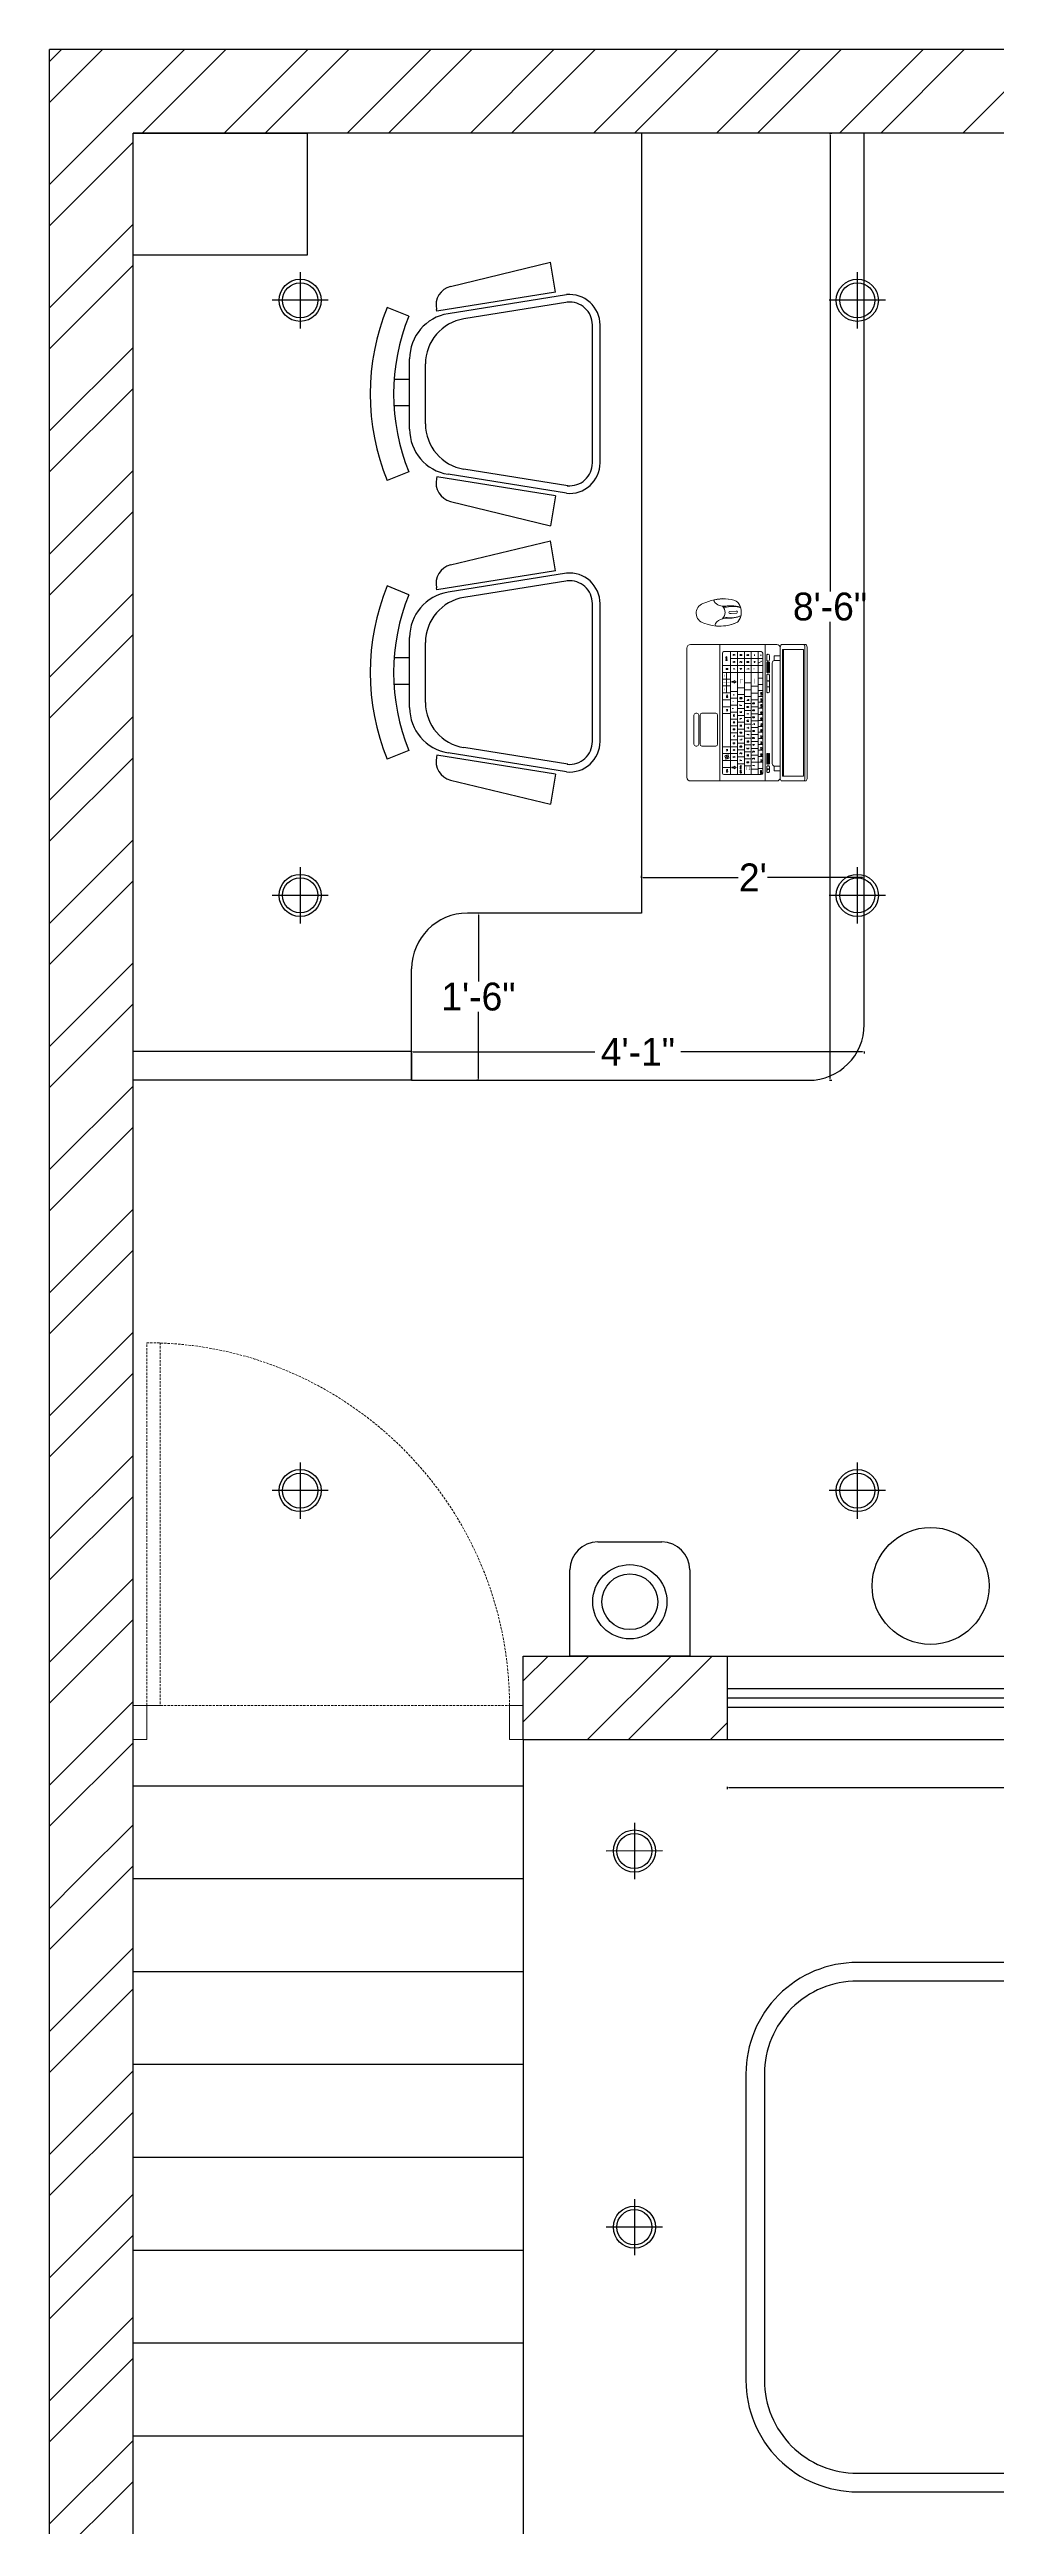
# Model space of a CAD drawing. Header units: inches. Extents: x 9636 to 21597, y -10243 to 557.
# Drawn here: x 12979.2 to 13081.1, y -662.7 to -396 of the extents above; entities that cross this region are included whole.
import ezdxf
from ezdxf.enums import TextEntityAlignment as Align

# ---------------------------------------------------------------- set-up
doc = ezdxf.new("R2010")
doc.units = ezdxf.units.IN
doc.header["$MEASUREMENT"] = 0
doc.linetypes.add('DASHED2', pattern=[0.375, 0.25, -0.125])
doc.linetypes.add('HIDDEN', pattern=[0.375, 0.25, -0.125])
for name, color, linetype in [('A-Door-Frame', 1, 'Continuous'), ('A-Door-Swing', 8, 'HIDDEN'), ('B-FURNITURE', 22, 'Continuous'), ('IEL-HATCH-002', 7, 'Continuous')]:
    doc.layers.add(name, color=color, linetype=linetype)
doc.styles.add('HEMI', font='stylu.ttf')
doc.styles.add('Romand', font='romand.shx', dxfattribs={"bigfont": '@extfont2.shx'})

# ---------------------------------------------------------------- blocks, each defined once
blk = doc.blocks.new('laptop_top')
at = {"color": 0, "linetype": 'ByBlock', "lineweight": -2}
for p, q in [((-166.7, 219.4), (-166.7, 8.9)), ((-166.7, 191.6), (166.7, 191.6)), ((-151.2, 90.5), (-151.2, 181.8)), ((-147.7, 185.3), (145.9, 185.3)), ((-141.9, 213.4), (-141.9, 228.3)), ((-130.5, 213.4), (-141.9, 213.4)), ((-138.1, 200.9), (-138.1, 198.1)), ((-136.4, 185.3), (-136.4, 174.2)), ((-130.5, 213.4), (-130.5, 228.3)), ((-121.1, 185.3), (-121.1, 174.2)), ((-106.7, 185.3), (-106.7, 174.2)), ((-91.4, 185.3), (-91.4, 174.2)), ((-77.4, 185.3), (-77.4, 174.2)), ((-63, 185.3), (-63, 174.2)), ((-47.7, 185.3), (-47.7, 174.2)), ((-33.3, 185.3), (-33.3, 174.2)), ((-19.3, 185.3), (-19.3, 174.2)), ((-4.4, 185.3), (-4.4, 174.2)), ((10.9, 185.3), (10.9, 174.2)), ((25.7, 185.3), (25.7, 174.2)), ((40.1, 185.3), (40.1, 174.2)), ((54.1, 185.3), (54.1, 174.2)), ((63.4, 201.6), (63.4, 195.3)), ((69, 185.3), (69, 174.2)), ((84.3, 185.3), (84.3, 174.2)), ((98.7, 185.3), (98.7, 87)), ((115.7, 185.3), (115.7, 87)), ((127.9, 213.4), (127.9, 228.3)), ((139.3, 213.4), (127.9, 213.4)), ((132.6, 185.3), (132.6, 106.6)), ((139.3, 213.4), (139.3, 228.3)), ((149.5, 181.8), (149.5, 90.5)), ((166.7, 219.4), (166.7, 8.9)), ((149.5, 174.2), (-151.2, 174.2)), ((149.5, 157.3), (-151.2, 157.3)), ((149.5, 140.4), (-151.2, 140.4)), ((149.5, 123.5), (-151.2, 123.5)), ((-137.7, 174.2), (-137.7, 157.3)), ((-129.5, 157.3), (-129.5, 140.4)), ((-124.7, 140.4), (-124.7, 123.5)), ((-120.8, 174.2), (-120.8, 157.3)), ((-116.6, 123.5), (-116.6, 106.6)), ((-112.6, 157.3), (-112.6, 140.4)), ((-107.8, 140.4), (-107.8, 123.5)), ((-103.9, 174.2), (-103.9, 157.3)), ((-99.8, 123.5), (-99.8, 106.6)), ((-95.7, 157.3), (-95.7, 140.4)), ((-90.9, 140.4), (-90.9, 123.5)), ((-87, 174.2), (-87, 157.3)), ((-82.9, 123.5), (-82.9, 106.6)), ((-78.8, 157.3), (-78.8, 140.4)), ((-74, 140.4), (-74, 123.5)), ((-70.1, 174.2), (-70.1, 157.3)), ((-66, 123.5), (-66, 106.6)), ((-61.9, 157.3), (-61.9, 140.4)), ((-57.1, 140.4), (-57.1, 123.5)), ((-53.2, 174.2), (-53.2, 157.3)), ((-49.1, 123.5), (-49.1, 106.6)), ((-45, 157.3), (-45, 140.4)), ((-40.2, 140.4), (-40.2, 123.5)), ((-36.3, 174.2), (-36.3, 157.3)), ((-32.2, 123.5), (-32.2, 106.6)), ((-28.1, 157.3), (-28.1, 140.4)), ((-23.3, 140.4), (-23.3, 123.5)), ((-19.4, 174.2), (-19.4, 157.3)), ((-15.3, 123.5), (-15.3, 106.6)), ((-11.2, 157.3), (-11.2, 140.4)), ((-6.4, 140.4), (-6.4, 123.5)), ((-2.5, 174.2), (-2.5, 157.3)), ((1.6, 123.5), (1.6, 106.6)), ((5.7, 157.3), (5.7, 140.4)), ((10.5, 140.4), (10.5, 123.5)), ((14.4, 174.2), (14.4, 157.3)), ((18.5, 123.5), (18.5, 106.6)), ((22.6, 157.3), (22.6, 140.4)), ((27.4, 140.4), (27.4, 123.5)), ((31.3, 174.2), (31.3, 157.3)), ((35.4, 123.5), (35.4, 106.6)), ((39.5, 157.3), (39.5, 140.4)), ((44.3, 140.4), (44.3, 123.5)), ((48.2, 174.2), (48.2, 157.3)), ((52.3, 123.5), (52.3, 106.6)), ((56.4, 157.3), (56.4, 140.4)), ((61.2, 140.4), (61.2, 123.5)), ((65.1, 174.2), (65.1, 157.3)), ((73.2, 157.3), (73.2, 140.4)), ((-166.7, 80.1), (166.7, 80.1)), ((149.5, 106.6), (-151.2, 106.6)), ((145.9, 87), (-147.7, 87)), ((-133.5, 106.6), (-133.5, 87)), ((-116.6, 106.6), (-116.6, 87)), ((-99.8, 106.6), (-99.8, 87)), ((-82.9, 106.6), (-82.9, 87)), ((-81.4, 36.5), (-81.4, 70.6)), ((-77, 75.1), (-5.8, 75.1)), ((-2.1, 106.6), (-2.1, 87)), ((-1.3, 70.6), (-1.3, 36.5)), ((14.8, 106.6), (14.8, 87)), ((31.7, 106.6), (31.7, 87)), ((48.6, 106.6), (48.6, 87)), ((48.6, 96.8), (98.7, 96.8)), ((65.5, 106.6), (65.5, 87)), ((82.4, 106.6), (82.4, 87)), ((157.8, 0), (-157.8, 0)), ((-81.4, 24.5), (-81.4, 21.6)), ((-77, 32.1), (-5.8, 32.1)), ((-77, 29), (-5.8, 29)), ((-77, 17.1), (-5.8, 17.1)), ((-1.3, 24.5), (-1.3, 21.6))]:
    blk.add_line(p, q, dxfattribs=at)
for points in [[(-166.7, 231.4), (-166.7, 290.5)], [(-160.5, 293.6), (160.5, 293.6)], [(160.5, 288.1), (-160.5, 288.1)], [(166.7, 290.5), (166.7, 231.4)], [(160.5, 228.3), (-160.5, 228.3)], [(154.8, 235.9), (-154.8, 235.9)], [(-124.4, 208.6), (121.8, 208.6)]]:
    blk.add_lwpolyline(points, dxfattribs=at)
for points in [[(-154.8, 284.6), (-154.8, 233.5), (154.8, 233.5), (154.8, 284.6), (-154.8, 284.6)], [(37.3, 129.7), (34.5, 133.5), (34.5, 129.7), (34.3, 129.7), (34.3, 134.2), (37.1, 130.3), (37.1, 134.2), (37.3, 134.2), (37.3, 129.7)], [(34.5, 134.6), (35, 135), (35.5, 135), (36.1, 134.6), (36.7, 134.6), (36.9, 134.8), (37.1, 134.8), (36.7, 134.4), (36.1, 134.4), (35.5, 134.8), (35, 134.8), (34.7, 134.6), (34.5, 134.6)]]:
    blk.add_lwpolyline(points, close=True, dxfattribs=at)
for points in [[(-143.7, 201.6), (-132.5, 201.6, -0.414214), (-129.9, 198.9), (-129.9, 197.9, -0.414214), (-132.5, 195.3), (-143.7, 195.3, -0.414214), (-146.4, 197.9), (-146.4, 198.9, -0.414214)], [(-124.2, 201.6), (-100.8, 201.6, -0.414214), (-99.6, 200.4), (-99.6, 200.4, -0.414214), (-100.8, 199.2), (-124.2, 199.2, -0.414214), (-125.4, 200.4), (-125.4, 200.4, -0.414214)], [(-124.2, 197.7), (-100.8, 197.7, -0.414214), (-99.6, 196.5), (-99.6, 196.5, -0.414214), (-100.8, 195.3), (-124.2, 195.3, -0.414214), (-125.4, 196.5), (-125.4, 196.5, -0.414214)], [(51.6, 201.6), (91.9, 201.6, -0.414214), (94.6, 198.9), (94.6, 197.9, -0.414214), (91.9, 195.3), (51.6, 195.3, -0.414214), (48.9, 197.9), (48.9, 198.9, -0.414214)], [(99.1, 201.6), (122.6, 201.6, -0.414214), (123.8, 200.4), (123.8, 200.4, -0.414214), (122.6, 199.2), (99.1, 199.2, -0.414214), (97.9, 200.4), (97.9, 200.4, -0.414214)], [(99.1, 197.7), (122.6, 197.7, -0.414214), (123.8, 196.5), (123.8, 196.5, -0.414214), (122.6, 195.3), (99.1, 195.3, -0.414214), (97.9, 196.5), (97.9, 196.5, -0.414214)], [(129, 201.6), (140.2, 201.6, -0.414214), (142.9, 198.9), (142.9, 197.9, -0.414214), (140.2, 195.3), (129, 195.3, -0.414214), (126.4, 197.9), (126.4, 198.9, -0.414214)], [(-108.4, 97.7, 0.301668), (-112.5, 98), (-113.5, 94.3, -0.301668), (-109.5, 94)], [(-107.2, 101.9, 0.301668), (-111.2, 102.2), (-112.3, 98.5, -0.301668), (-108.2, 98.2)], [(-103.7, 97.1, -0.279065), (-107.8, 97.3), (-108.9, 93.7, 0.279065), (-104.8, 93.5)], [(-102.5, 101.3, -0.279065), (-106.6, 101.6), (-107.7, 97.9, 0.279065), (-103.6, 97.7)]]:
    blk.add_lwpolyline(points, format="xyb", close=True, dxfattribs=at)
for points, format in [([(-130.5, 213.4, 0.381204), (-124.4, 208.6, -0.067107)], "xyb"), ([(75.6, 201.6, -0.414214), (78.3, 198.9), (78.3, 197.9, -0.414214), (75.6, 195.3)], "xyb"), ([(127.9, 213.4, -0.381204), (121.8, 208.6, 0.067107)], "xyb"), ([(-131.8, 152.9, 0.445, 0.445, 0), (-136.3, 152.9, 3.56, 0, 0), (-139.7, 152.9, 0, 0, 0)], "xyseb"), ([(-139.7, 144.8, 0.445, 0.445, 0), (-135.2, 144.8, 3.56, 0, 0), (-131.8, 144.8, 0, 0, 0)], "xyseb"), ([(81.6, 136.9, 0.89, 0.89, 0), (81.6, 130.5, 0.89, 0.89, 0), (75.8, 130.5, 3.56, 0, 0), (70.5, 130.5, 0, 0, 0)], "xyseb"), ([(83.2, 165.8, 0.89, 0.89, 0), (75.8, 165.8, 2.67, 0, 0), (70.5, 165.8, 0, 0, 0)], "xyseb"), ([(-133.1, 115.2), (-133.1, 109.9, -0.414214), (-133.2, 109.7), (-134.7, 109.7, -0.414214), (-134.8, 109.9), (-134.8, 115.2), (-137.3, 115.2, -0.606815), (-137.4, 115.5), (-134.1, 120.3, -0.520567), (-133.8, 120.3), (-130.5, 115.5, -0.606815), (-130.6, 115.2), (-133.1, 115.2)], "xyb"), ([(60, 91.9, 0.312, 0.312, 0), (56.9, 91.9, 2.49, 0, 0), (54.5, 91.9, 0, 0, 0)], "xyseb"), ([(76.4, 115.2), (76.4, 109.9, -0.414214), (76.2, 109.7), (74.8, 109.7, -0.414214), (74.6, 109.9), (74.6, 115.2), (72.2, 115.2, -0.606815), (72, 115.5), (75.4, 120.3, -0.520567), (75.7, 120.3), (79, 115.5, -0.606815), (78.9, 115.2), (76.4, 115.2)], "xyb"), ([(74, 99.1, 0.312, 0.312, 0), (74, 102.3, 2.49, 0, 0), (74, 104.7, 0, 0, 0)], "xyseb"), ([(74, 94.4, 0.312, 0.312, 0), (74, 91.2, 2.49, 0, 0), (74, 88.9, 0, 0, 0)], "xyseb"), ([(87.9, 91.9, 0.312, 0.312, 0), (91.1, 91.9, 2.49, 0, 0), (93.5, 91.9, 0, 0, 0)], "xyseb")]:
    blk.add_lwpolyline(points, format=format, dxfattribs=at)
at = {"color": 0, "linetype": 'ByBlock', "lineweight": -2, "const_width": 0.445}
for points in [[(-139.7, 151), (-139.7, 154.8)], [(-131.8, 142.9), (-131.8, 146.6)]]:
    blk.add_lwpolyline(points, dxfattribs=at)
at = {"color": 0, "linetype": 'ByBlock', "lineweight": -2}
blk.add_circle((-138.1, 198.1), 1.38, dxfattribs=at)
for centre, radius, start, end in [((-157.8, 219.4), 8.9, 90, 180), ((-147.7, 181.8), 3.56, 90, 180), ((145.9, 181.8), 3.56, 0, 90), ((157.8, 219.4), 8.9, 0, 90), ((-147.7, 90.5), 3.56, 180, 270), ((-77, 70.6), 4.45, 90, 180), ((-5.8, 70.6), 4.45, 0, 90), ((145.9, 90.5), 3.56, 270, 0), ((-157.8, 8.9), 8.9, 180, 270), ((-77, 36.5), 4.45, 180, 270), ((-77, 24.5), 4.45, 90, 180), ((-77, 21.6), 4.45, 180, 270), ((-5.8, 36.5), 4.45, 270, 0), ((-5.8, 24.5), 4.45, 0, 90), ((-5.8, 21.6), 4.45, 270, 0), ((157.8, 8.9), 8.9, 270, 0)]:
    blk.add_arc(centre, radius, start, end, dxfattribs=at)
for centre, major_axis, start_param, end_param in [((-160.5, 290.5), (6.23, 0), 1.570796, 3.141593), ((-160.5, 285), (6.23, 0), 1.570796, 3.141593), ((160.5, 290.5), (-6.23, 0), 3.141593, 4.712389), ((160.5, 285), (-6.23, 0), 3.141593, 4.712389), ((-160.5, 231.4), (-6.23, 0), 0, 1.570796)]:
    blk.add_ellipse(centre, major_axis=major_axis, ratio=0.5, start_param=start_param, end_param=end_param, dxfattribs=at)
at = {"color": 0, "linetype": 'ByBlock', "lineweight": -2, "extrusion": (0, 0, -1)}
blk.add_ellipse((160.5, 231.4), major_axis=(6.23, 0), ratio=0.5, start_param=0, end_param=1.570796, dxfattribs=at)
at = {"color": 0, "linetype": 'ByBlock', "lineweight": -2, "style": 'Romand'}
for s, height, p in [('Esc', 3.56, (-148.8, 181.8)), ('F1', 3.12, (-119.1, 181.8)), ('F2', 3.12, (-104.7, 181.8)), ('F3', 3.12, (-89.4, 181.8)), ('F4', 3.12, (-75.4, 181.8)), ('F5', 3.12, (-61, 181.8)), ('F6', 3.12, (-45.7, 181.8)), ('F7', 3.12, (-31.3, 181.8)), ('F8', 3.12, (-17.3, 181.8)), ('F9', 3.12, (-2.5, 181.8)), ('F10', 3.12, (12.8, 181.8)), ('F11', 3.12, (27.7, 181.8)), ('F12', 3.12, (42.1, 181.8))]:
    blk.add_text(s, height=height, dxfattribs=at).set_placement(p, align=Align.MIDDLE_LEFT)
for s, height, p in [('/', 4.45, (124.1, 179.8)), ('*', 4.45, (141, 179.8)), ('Cap Lock', 3.12, (-138, 131.9)), ('1', 4.45, (-129.2, 162.9)), ('Q', 4.45, (-121.1, 148.8)), ('A', 4.45, (-116.3, 131.9)), ('2', 4.45, (-112.3, 162.9)), ('W', 4.45, (-104.2, 148.8)), ('S', 4.45, (-99.4, 131.9)), ('3', 4.45, (-95.4, 162.9)), ('E', 4.45, (-87.3, 148.8)), ('D', 4.45, (-82.5, 131.9)), ('4', 4.45, (-78.5, 162.9)), ('R', 4.45, (-70.4, 148.8)), ('F', 4.45, (-65.6, 131.9)), ('5', 4.45, (-61.6, 162.9)), ('T', 4.45, (-53.5, 148.8)), ('G', 4.45, (-48.7, 131.9)), ('6', 4.45, (-44.7, 162.9)), ('Y', 4.45, (-36.6, 148.8)), ('H', 4.45, (-31.8, 131.9)), ('7', 4.45, (-27.8, 162.9)), ('U', 4.45, (-19.7, 148.8)), ('J', 4.45, (-14.9, 131.9)), ('8', 4.45, (-10.9, 162.9)), ('I', 4.45, (-2.8, 148.8)), ('K', 4.45, (2, 131.9)), ('9', 4.45, (6, 162.9)), ('O', 4.45, (14.1, 148.8)), ('L', 4.45, (18.9, 131.9)), ('0', 4.45, (22.9, 162.9)), ('P', 4.45, (31, 148.8)), ('7', 4.45, (107.2, 148.8)), ('4', 4.45, (107.2, 131.9)), ('.', 4.45, (107.2, 165.8)), ('+', 4.45, (124.1, 165.8)), ('8', 4.45, (124.1, 148.8)), ('5', 4.45, (124.1, 131.9)), ('-', 4.45, (141, 165.8)), ('9', 4.45, (141, 148.8)), ('6', 4.45, (141, 131.9)), ('Ctrl', 3.12, (-142, 98.1)), ('Z', 4.45, (-108.2, 115)), ('Alt', 3.12, (-91.3, 98.1)), ('X', 4.45, (-91.3, 115)), ('C', 4.45, (-74.4, 115)), ('V', 4.45, (-57.5, 115)), ('B', 4.45, (-40.6, 115)), ('N', 4.45, (-23.7, 115)), ('M', 4.45, (-6.8, 115)), ('Alt', 3.12, (6.4, 98.1)), (',', 4.45, (10.1, 115)), ('.', 4.45, (27, 115)), ('Ctrl', 3.12, (40.2, 98.1)), ('-', 4.45, (43.9, 115)), ('0', 4.45, (107.2, 98.1)), ('1', 4.45, (107.2, 115)), ('2', 4.45, (124.1, 115)), ('Enter', 3.12, (132.6, 96.8)), ('3', 4.45, (141, 115))]:
    blk.add_text(s, height=height, dxfattribs=at).set_placement(p, align=Align.MIDDLE_CENTER)
blk = doc.blocks.new('shth')
at = {"color": 252, "true_color": 0x939598}
for p, q in [((12979.16, -869.22), (12979.16, -672.22)), ((13590.16, -672.22), (12979.16, -672.22)), ((12988.16, -869.22), (12988.16, -681.22)), ((13581.16, -681.22), (12988.16, -681.22)), ((12988.16, -681.22), (13006.89, -681.22)), ((12988.16, -694.37), (12988.16, -681.22)), ((13006.89, -681.22), (13006.89, -694.37)), ((13042.91, -681.22), (13042.91, -765.22)), ((13063.18, -681.22), (13063.4, -681.22)), ((13063.22, -681.4), (13063.22, -730.57)), ((13066.91, -777.22), (13066.91, -681.22)), ((13006.89, -694.37), (12988.16, -694.37)), ((13063.22, -783.04), (13063.22, -733.86)), ((13042.91, -761.41), (13042.91, -761.19)), ((13043.09, -761.37), (13053.34, -761.37)), ((13066.73, -761.37), (13056.48, -761.37)), ((13066.91, -761.41), (13066.91, -761.19)), ((13042.91, -765.22), (13024.16, -765.22)), ((13025.38, -765.22), (13025.17, -765.22)), ((13025.35, -765.4), (13025.35, -772.57)), ((13018.16, -783.22), (13018.16, -771.22)), ((13025.35, -783.04), (13025.35, -775.86)), ((12988.16, -783.22), (12988.16, -780.07)), ((12988.16, -780.07), (13018.16, -780.07)), ((13018.16, -780.07), (13018.16, -783.22)), ((13018.16, -780.11), (13018.16, -780.33)), ((13018.34, -780.15), (13037.9, -780.15)), ((13066.73, -780.15), (13047.17, -780.15)), ((13066.91, -780.11), (13066.91, -780.33)), ((13018.16, -783.22), (12988.16, -783.22)), ((13018.16, -783.22), (13060.91, -783.22)), ((13025.38, -783.22), (13025.17, -783.22)), ((13063.18, -783.22), (13063.4, -783.22)), ((13038.21, -832.93), (13045.11, -832.93)), ((13035.21, -845.22), (13035.21, -835.93)), ((13048.11, -835.93), (13048.11, -845.22)), ((13030.16, -845.22), (13406.16, -845.22)), ((13030.16, -854.22), (13030.16, -845.22)), ((13048.11, -845.22), (13035.21, -845.22)), ((13052.16, -845.22), (13052.16, -854.22)), ((13052.16, -848.72), (13172.01, -848.72)), ((13052.16, -849.72), (13172.01, -849.72)), ((13052.16, -850.72), (13172.01, -850.72)), ((13030.16, -854.22), (13590.16, -854.22)), ((13030.16, -854.22), (13030.16, -869.22)), ((13030.16, -854.22), (13030.16, -959.22)), ((13030.16, -859.22), (12988.16, -859.22)), ((13052.16, -859.32), (13052.16, -859.54)), ((13052.34, -859.36), (13109.46, -859.36)), ((12979.16, -1010.22), (12979.16, -869.22)), ((13030.16, -869.22), (12988.16, -869.22)), ((12988.16, -1010.22), (12988.16, -869.22)), ((13030.16, -879.22), (12988.16, -879.22)), ((13030.16, -889.22), (12988.16, -889.22)), ((13030.16, -899.22), (12988.16, -899.22)), ((13030.16, -909.22), (12988.16, -909.22)), ((13030.16, -919.22), (12988.16, -919.22)), ((13030.16, -929.22), (12988.16, -929.22))]:
    blk.add_line(p, q, dxfattribs=at)
at = {"color": 252, "lineweight": 9, "true_color": 0x939598}
for points in [[(13053.65, -732.74, -0.241004), (13053.24, -733.89, -0.217003), (13049.64, -733.98, -0.752527), (13049.54, -731.88, -0.115399), (13051.98, -731.37, -0.099122), (13053.13, -731.63, -0.240483), (13053.65, -732.74)], [(13053.58, -732.28, 0.071754), (13052.62, -732.12, 0.043169), (13051.99, -732.16, -0.269309), (13050.73, -731.67, -0.36617), (13050.79, -731.47, -0.160325), (13053.13, -731.63, -0.150096), (13053.58, -732.27)], [(13053.63, -733.2, -0.055019), (13052.85, -733.42, -0.050601), (13052.12, -733.47, 0.084687), (13051.64, -733.51, 0.175899), (13050.87, -734.03, 0.569307), (13050.97, -734.28, 0.064428), (13052, -734.27, 0.081238), (13053.24, -733.89, 0.150456), (13053.63, -733.2)], [(13053.6, -732.34, 0.141108), (13052.09, -732.26, -0.211379), (13051.63, -732.17, -0.412702), (13051.64, -733.51, -0.176997), (13052.15, -733.39, 0.141094), (13053.64, -733.16, 0.080592), (13053.65, -732.74, 0.075205), (13053.6, -732.34)], [(13052.57, -732.95), (13053.18, -732.91, 0.837339), (13053.13, -732.69), (13052.43, -732.72, 1), (13052.44, -732.95)]]:
    blk.add_lwpolyline(points, format="xyb", close=True, dxfattribs=at)
at = {"color": 252, "true_color": 0x939598}
for centre, radius in [((13074.05, -837.67), 6.3), ((13041.66, -839.37), 4), ((13041.66, -839.37), 3)]:
    blk.add_circle(centre, radius, dxfattribs=at)
for centre, radius, start, end in [((13024.16, -771.22), 6, 90, 180), ((13060.91, -777.22), 6, 270, 360), ((13038.21, -835.93), 3, 90, 180), ((13045.11, -835.93), 3, 0, 90)]:
    blk.add_arc(centre, radius, start, end, dxfattribs=at)
for points in [[(13063.19, -681.4), (13063.25, -681.4), (13063.22, -681.22)], [(13043.09, -761.34), (13043.09, -761.4), (13042.91, -761.37)], [(13066.73, -761.34), (13066.73, -761.4), (13066.91, -761.37)], [(13025.32, -765.4), (13025.38, -765.4), (13025.35, -765.22)], [(13018.34, -780.12), (13018.34, -780.18), (13018.16, -780.15)], [(13066.73, -780.12), (13066.73, -780.18), (13066.91, -780.15)], [(13025.32, -783.04), (13025.38, -783.04), (13025.35, -783.22)], [(13063.19, -783.04), (13063.25, -783.04), (13063.22, -783.22)], [(13052.34, -859.33), (13052.34, -859.39), (13052.16, -859.36)]]:
    blk.add_solid(points, dxfattribs=at)
at = {"layer": 'A-Door-Frame', "color": 252, "lineweight": 5, "true_color": 0x939598}
for p, q in [((12988.16, -854.22), (12988.16, -850.55)), ((13030.16, -854.22), (13030.16, -850.55))]:
    blk.add_line(p, q, dxfattribs=at)
for points in [[(12988.16, -854.22), (12989.63, -854.22), (12989.63, -850.55), (12988.16, -850.55)], [(13030.16, -854.22), (13028.69, -854.22), (13028.69, -850.55), (13030.16, -850.55)]]:
    blk.add_lwpolyline(points, dxfattribs=at)
at = {"layer": 'A-Door-Swing', "color": 252, "linetype": 'DASHED2', "lineweight": 5, "true_color": 0x939598}
blk.add_line((12989.98, -850.55), (13029.04, -850.55), dxfattribs=at)
blk.add_lwpolyline([(12989.63, -850.55), (12989.63, -811.48), (12991.09, -811.48), (12991.09, -850.55)], close=True, dxfattribs=at)
blk.add_arc((12989.63, -850.55), 39.07, 0, 90, dxfattribs=at)
at = {"layer": 'B-FURNITURE', "color": 252, "true_color": 0x939598}
for p, q in [((13022.35, -697.73), (13033.13, -695.12)), ((13033.65, -698.36), (13033.13, -695.12)), ((13033.65, -698.36), (13020.89, -700.4)), ((13034.84, -698.62), (13022.08, -700.67)), ((13017.85, -700.93), (13015.52, -699.99)), ((13020.89, -700.4), (13020.85, -700.21)), ((13034.97, -699.43), (13023.79, -701.23)), ((13037.63, -716.74), (13037.63, -701.88)), ((13038.45, -716.74), (13038.45, -701.88)), ((13017.94, -713.1), (13017.94, -705.53)), ((13019.65, -712.54), (13019.65, -706.08)), ((13016.27, -707.71), (13017.94, -707.71)), ((13016.24, -710.56), (13017.94, -710.56)), ((13034.97, -719.2), (13023.79, -717.4)), ((13017.85, -717.69), (13015.52, -718.64)), ((13020.89, -718.22), (13020.85, -718.42)), ((13033.65, -720.27), (13020.89, -718.22)), ((13034.84, -720.01), (13022.08, -717.96)), ((13022.35, -720.9), (13033.13, -723.51)), ((13033.65, -720.27), (13033.13, -723.51)), ((13022.35, -727.72), (13033.13, -725.11)), ((13033.65, -728.35), (13033.13, -725.11)), ((13017.85, -730.93), (13015.52, -729.98)), ((13020.89, -730.4), (13020.85, -730.2)), ((13033.65, -728.35), (13020.89, -730.4)), ((13034.84, -728.61), (13022.08, -730.66)), ((13034.97, -729.42), (13023.79, -731.22)), ((13037.63, -746.74), (13037.63, -731.88)), ((13038.45, -746.74), (13038.45, -731.88)), ((13017.94, -743.09), (13017.94, -735.52)), ((13019.65, -742.54), (13019.65, -736.08)), ((13016.27, -737.7), (13017.94, -737.7)), ((13016.24, -740.56), (13017.94, -740.56)), ((13017.85, -747.69), (13015.52, -748.63)), ((13020.89, -748.22), (13020.85, -748.41)), ((13033.65, -750.26), (13020.89, -748.22)), ((13034.84, -750), (13022.08, -747.95)), ((13034.97, -749.19), (13023.79, -747.39)), ((13022.35, -750.89), (13033.13, -753.5)), ((13033.65, -750.26), (13033.13, -753.5))]:
    blk.add_line(p, q, dxfattribs=at)
for centre, radius, start, end in [((13022.84, -699.72), 2.05, 103.6367, 193.6367), ((13035.17, -701.88), 3.28, 0, 95.7106), ((13038.45, -709.31), 24.75, 157.8591, 202.1409), ((13038.45, -709.31), 22.24, 157.8591, 202.1409), ((13022.86, -705.53), 4.92, 99.1237, 180), ((13024.57, -706.08), 4.92, 99.1237, 180), ((13035.17, -701.88), 2.46, 0, 95.7106), ((13022.86, -713.1), 4.92, 180, 260.8763), ((13024.57, -712.54), 4.92, 180, 260.8763), ((13035.17, -716.74), 3.28, 264.2894, 0), ((13035.17, -716.74), 2.46, 264.2894, 0), ((13022.84, -718.9), 2.05, 166.3633, 256.3633), ((13022.84, -729.72), 2.05, 103.6367, 193.6367), ((13038.45, -739.31), 24.75, 157.8591, 202.1409), ((13022.86, -735.52), 4.92, 99.1237, 180), ((13035.17, -731.88), 3.28, 0, 95.7106), ((13035.17, -731.88), 2.46, 0, 95.7106), ((13038.45, -739.31), 22.24, 157.8591, 202.1409), ((13024.57, -736.08), 4.92, 99.1237, 180), ((13022.86, -743.09), 4.92, 180, 260.8763), ((13024.57, -742.54), 4.92, 180, 260.8763), ((13035.17, -746.74), 3.28, 264.2894, 0), ((13035.17, -746.74), 2.46, 264.2894, 0), ((13022.84, -748.9), 2.05, 166.3633, 256.3633)]:
    blk.add_arc(centre, radius, start, end, dxfattribs=at)
at = {"layer": 'IEL-HATCH-002', "color": 252, "linetype": 'Continuous', "true_color": 0x939598, "transparency": 33554687}
for p, q in [((12979.16, -673.51), (12980.45, -672.22)), ((12979.16, -686.77), (12993.71, -672.22)), ((12979.16, -677.93), (12984.87, -672.22)), ((12989.13, -681.22), (12998.13, -672.22)), ((12997.97, -681.22), (13006.97, -672.22)), ((13002.39, -681.22), (13011.39, -672.22)), ((13011.23, -681.22), (13020.23, -672.22)), ((13015.65, -681.22), (13024.65, -672.22)), ((13024.49, -681.22), (13033.49, -672.22)), ((13028.91, -681.22), (13037.91, -672.22)), ((13037.75, -681.22), (13046.75, -672.22)), ((13042.17, -681.22), (13051.17, -672.22)), ((13051, -681.22), (13060, -672.22)), ((13055.42, -681.22), (13064.42, -672.22)), ((13064.26, -681.22), (13073.26, -672.22)), ((13068.68, -681.22), (13077.68, -672.22)), ((13077.52, -681.22), (13086.52, -672.22)), ((12979.16, -691.19), (12988.16, -682.19)), ((12979.16, -700.03), (12988.16, -691.03)), ((12979.16, -704.45), (12988.16, -695.45)), ((12979.16, -713.29), (12988.16, -704.29)), ((12979.16, -717.71), (12988.16, -708.71)), ((12979.16, -726.55), (12988.16, -717.55)), ((12979.16, -730.97), (12988.16, -721.97)), ((12979.16, -739.8), (12988.16, -730.8)), ((12979.16, -744.22), (12988.16, -735.22)), ((12979.16, -753.06), (12988.16, -744.06)), ((12979.16, -757.48), (12988.16, -748.48)), ((12979.16, -766.32), (12988.16, -757.32)), ((12979.16, -770.74), (12988.16, -761.74)), ((12979.16, -779.58), (12988.16, -770.58)), ((12979.16, -784), (12988.16, -775)), ((12979.16, -792.84), (12988.16, -783.84)), ((12979.16, -797.26), (12988.16, -788.26)), ((12979.16, -806.1), (12988.16, -797.1)), ((12979.16, -810.51), (12988.16, -801.51)), ((12979.16, -819.35), (12988.16, -810.35)), ((12979.16, -823.77), (12988.16, -814.77)), ((12979.16, -832.61), (12988.16, -823.61)), ((12979.16, -837.03), (12988.16, -828.03)), ((12979.16, -845.87), (12988.16, -836.87)), ((12979.16, -850.29), (12988.16, -841.29)), ((13030.16, -847.9), (13032.85, -845.22)), ((13030.16, -852.32), (13037.26, -845.22)), ((13037.1, -854.22), (13046.1, -845.22)), ((13041.52, -854.22), (13050.52, -845.22)), ((12979.16, -859.13), (12988.16, -850.13)), ((13050.36, -854.22), (13052.16, -852.42)), ((12979.16, -863.55), (12988.16, -854.55)), ((12982.33, -869.22), (12988.16, -863.39)), ((12979.16, -872.39), (12982.33, -869.22)), ((12979.16, -876.81), (12986.75, -869.22)), ((12986.75, -869.22), (12988.16, -867.81)), ((12979.16, -885.64), (12988.16, -876.64)), ((12979.16, -890.06), (12988.16, -881.06)), ((12979.16, -898.9), (12988.16, -889.9)), ((12979.16, -903.32), (12988.16, -894.32)), ((12979.16, -912.16), (12988.16, -903.16)), ((12979.16, -916.58), (12988.16, -907.58)), ((12979.16, -925.42), (12988.16, -916.42)), ((12979.16, -929.84), (12988.16, -920.84)), ((12979.16, -938.68), (12988.16, -929.68)), ((12979.16, -943.1), (12988.16, -934.1))]:
    blk.add_line(p, q, dxfattribs=at)
at = {"color": 252, "lineweight": 9, "true_color": 0x939598, "xscale": -0.044059898217101, "yscale": 0.044059898217101, "zscale": 0.044059898217101, "rotation": 270}
blk.add_blockref('laptop_top', (13047.81, -743.64), dxfattribs=at)
at = {"color": 252, "true_color": 0x939598, "char_height": 3, "attachment_point": 5, "style": 'HEMI'}
for s, insert in [('\\A1;8\'-6"', (13063.22, -732.22)), ("\\A1;2'", (13054.91, -761.37)), ('\\A1;1\'-6"', (13025.35, -774.22)), ('\\A1;4\'-1"', (13042.53, -780.15))]:
    blk.add_mtext(s, dxfattribs=dict(at, insert=insert))
blk = doc.blocks.new('ger')
at = {"color": 5}
for p, q in [((6473.06, -970.68), (6473.07, -978.68)), ((6469.07, -974.68), (6477.07, -974.68))]:
    blk.add_line(p, q, dxfattribs=at)
for radius in [3, 2.5]:
    blk.add_circle((6473.07, -974.68), radius, dxfattribs=at)

msp = doc.modelspace()

# ---------------------------------------------------------------- linework, layer by layer
for points in [[(13066.16, -659.01), (13135.67, -659.01, 0.414214), (13147.67, -647.01), (13147.67, -614.01, 0.414214), (13135.67, -602.01), (13066.16, -602.01, 0.414214), (13054.16, -614.01), (13054.16, -647.01, 0.414214)], [(13066.16, -657.01), (13135.67, -657.01, 0.414214), (13145.67, -647.01), (13145.67, -614.01, 0.414214), (13135.67, -604.01), (13066.16, -604.01, 0.414214), (13056.16, -614.01), (13056.16, -647.01, 0.414214)]]:
    msp.add_lwpolyline(points, format="xyb", close=True)

# ---------------------------------------------------------------- block references
msp.add_blockref('shth', (0, 276.21))
at = {"xscale": 0.7567862946407661, "yscale": 0.7567862946407661, "zscale": 0.7567862946407661, "rotation": 270}
for p in [(13743.78, 4475.72), (13803.78, 4475.72), (13743.78, 4411.63), (13803.78, 4411.63), (13743.78, 4347.54), (13803.78, 4347.54), (13779.78, 4308.72), (13779.78, 4268.22)]:
    msp.add_blockref('ger', p, dxfattribs=at)

doc.saveas('drawing.dxf')
